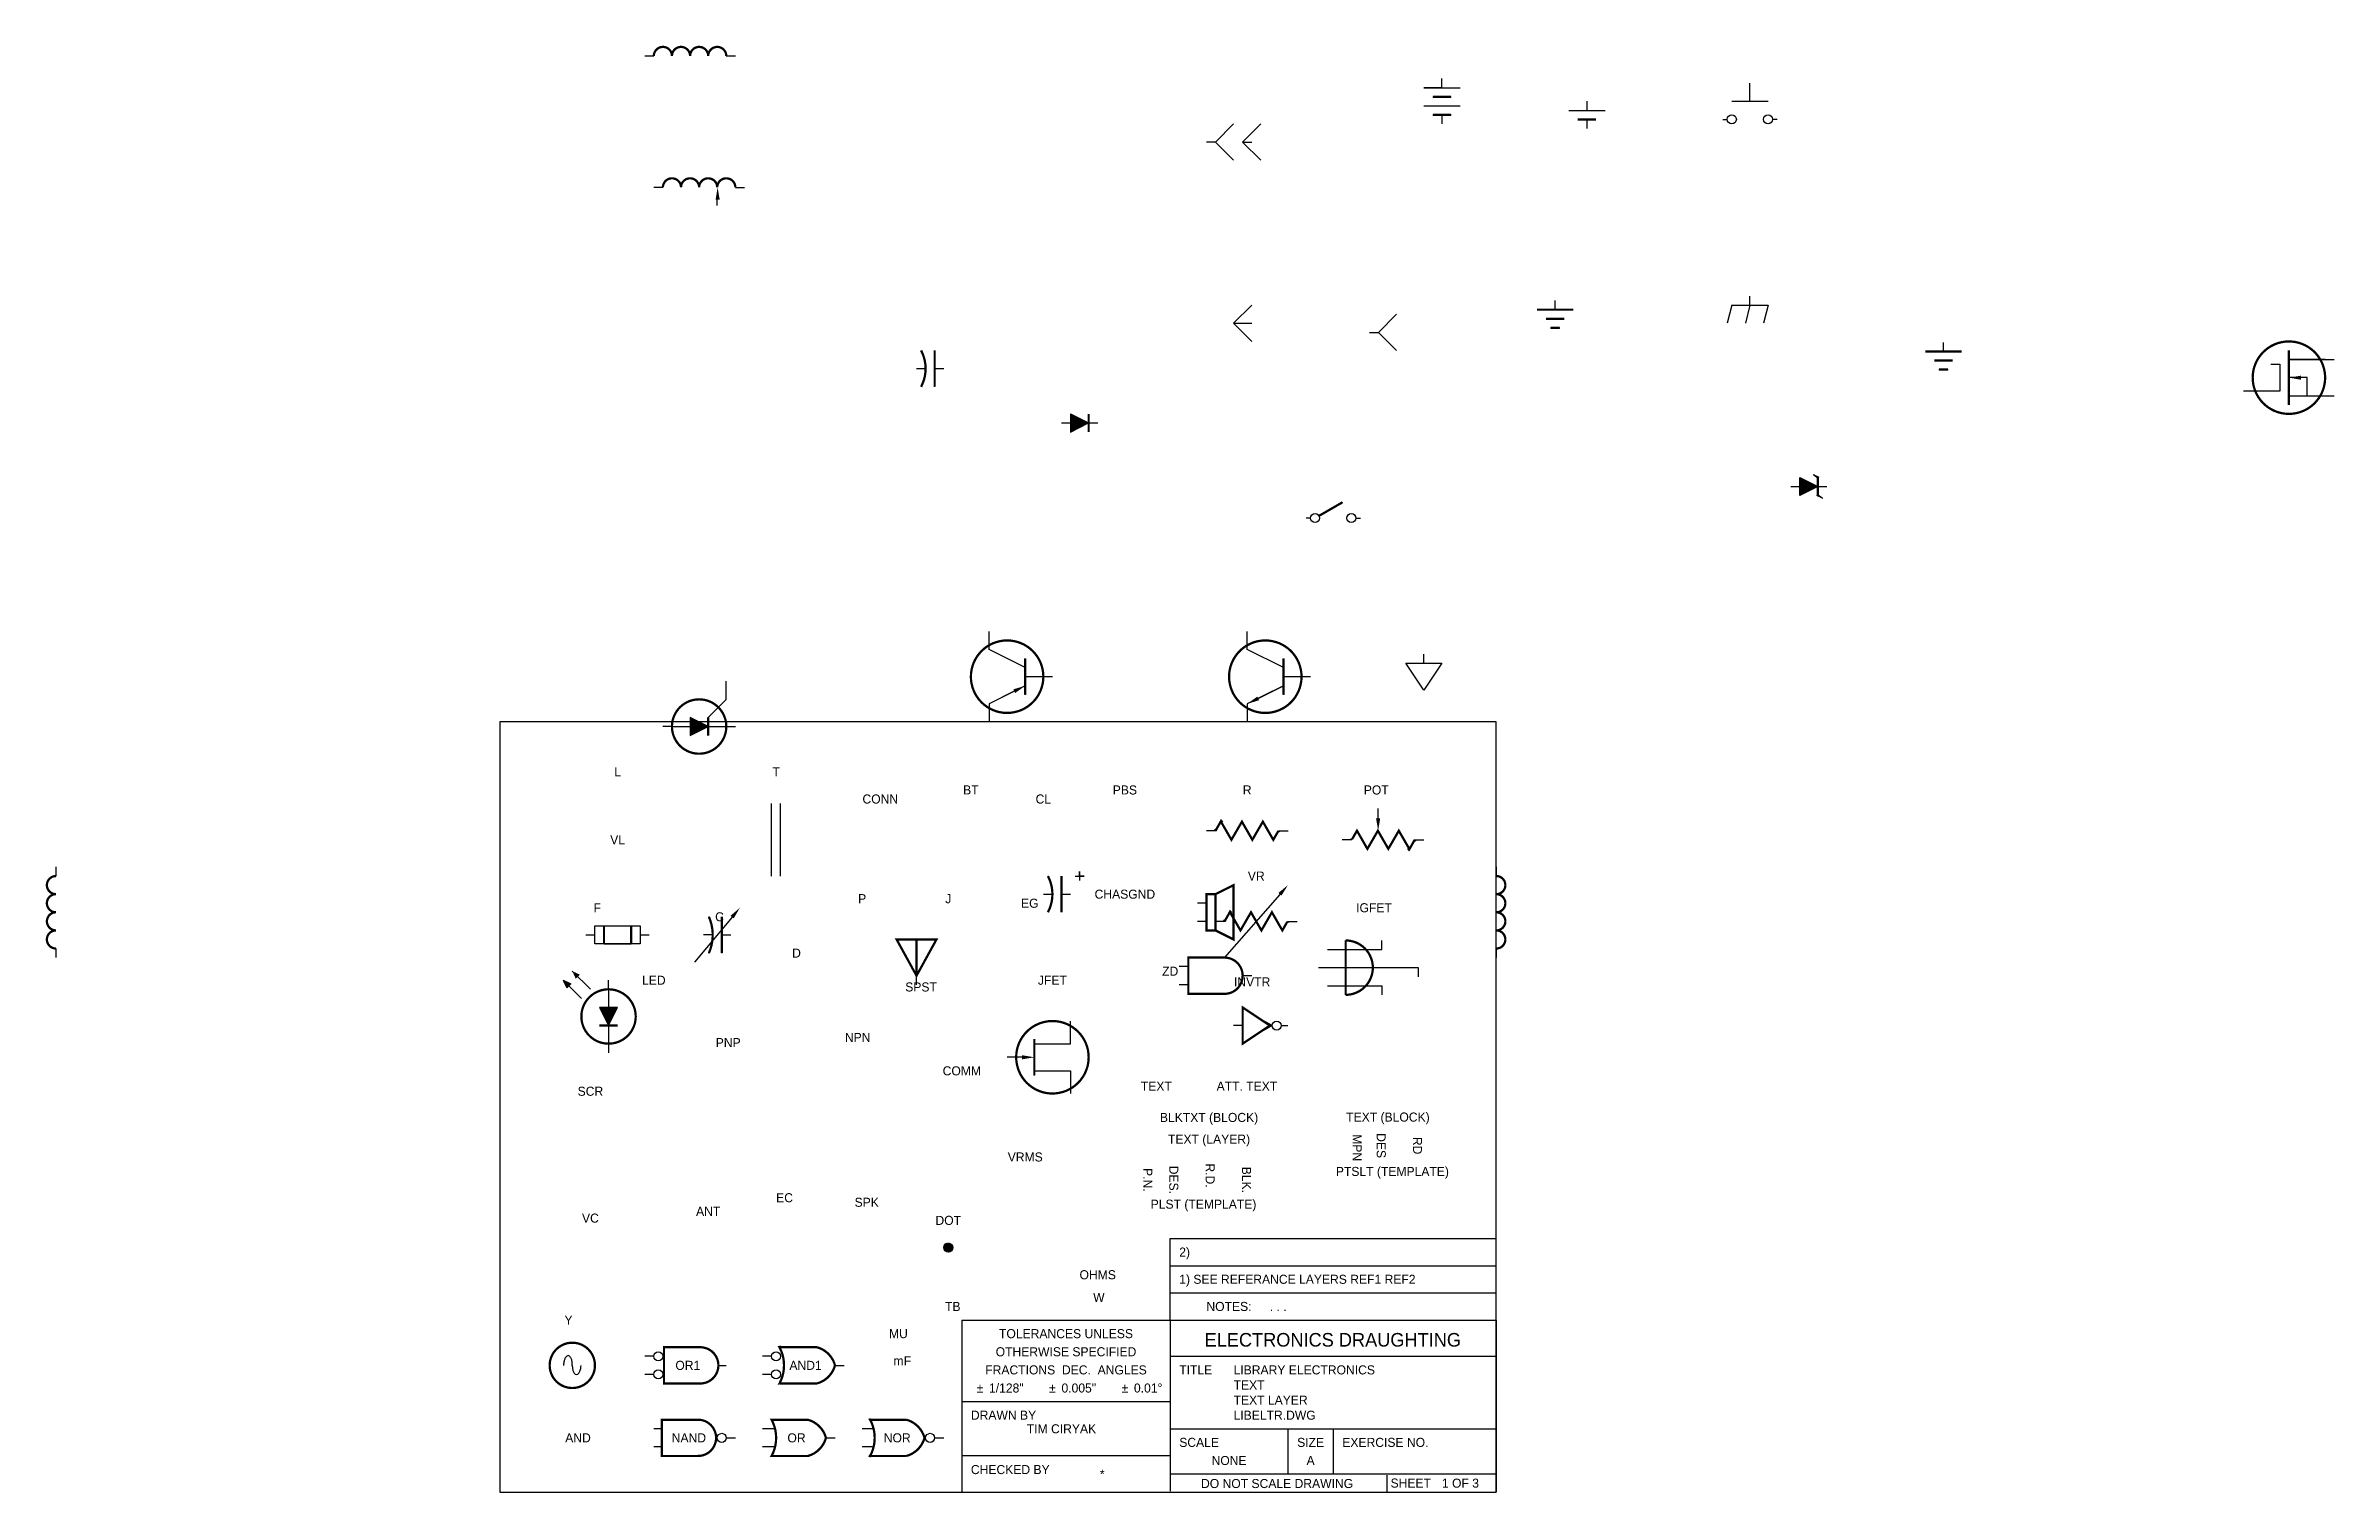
# Model space of a CAD drawing. Extents: x -5 to 20.2, y 0 to 16.
import ezdxf
from ezdxf.enums import TextEntityAlignment as Align

# ---------------------------------------------------------------- set-up
doc = ezdxf.new("R2010")
doc.units = 0
doc.layers.get('0').update_dxf_attribs({"color": 3, "linetype": 'CONTINUOUS'})
doc.layers.add('TEXT', color=2, linetype='CONTINUOUS')

# ---------------------------------------------------------------- blocks, each defined once
blk = doc.blocks.new('ANT')
at = {"color": 0}
for p, q in [((2.08, 3.75), (2.3, 3.35)), ((2.08, 3.75), (2.52, 3.75)), ((2.3, 3.25), (2.3, 3.75)), ((2.3, 3.35), (2.52, 3.75))]:
    blk.add_line(p, q, dxfattribs=at)
at = {"color": 0, "const_width": 0.025}
for points in [[(2.19, 3.55), (2.08, 3.75), (2.175, 3.75)], [(2.08, 3.75), (2.52, 3.75), (2.3, 3.35), (2.08, 3.75)], [(2.3, 3.375), (2.3, 3.75)]]:
    blk.add_lwpolyline(points, dxfattribs=at)
blk = doc.blocks.new('SPK')
at = {"color": 0}
for p, q in [((4, 3.8), (4.1, 3.8)), ((4, 3.8), (4, 3.4)), ((4.1, 3.8), (4.3, 3.9)), ((4.1, 3.8), (4.1, 3.4)), ((4.3, 3.3), (4.3, 3.9)), ((4, 3.7), (3.9, 3.7)), ((4, 3.5), (3.9, 3.5)), ((4, 3.4), (4.1, 3.4)), ((4.1, 3.4), (4.3, 3.3))]:
    blk.add_line(p, q, dxfattribs=at)
at = {"color": 0, "const_width": 0.025}
for points in [[(4.1, 3.4), (4, 3.4), (4, 3.8), (4.1, 3.8), (4.1, 3.4), (4.05, 3.4)], [(4.1, 3.8), (4.3, 3.9), (4.3, 3.3), (4.2, 3.35)], [(4.3, 3.3), (4.1, 3.4)]]:
    blk.add_lwpolyline(points, dxfattribs=at)
blk = doc.blocks.new('L')
at = {"color": 0}
for p, q in [((0.8, 8.2), (0.9, 8.2)), ((1.7, 8.2), (1.8, 8.2))]:
    blk.add_line(p, q, dxfattribs=at)
at = {"color": 0, "const_width": 0.025}
blk.add_lwpolyline([(0.9, 8.2, -1), (1.1, 8.2, -1), (1.3, 8.2, -1), (1.5, 8.2, -1), (1.7, 8.2, -1)], format="xyb", dxfattribs=at)
blk = doc.blocks.new('VL')
at = {"color": 0}
for p, q in [((1, 7.5), (0.9, 7.5)), ((1.6, 7.3), (1.6, 7.4)), ((1.8, 7.5), (1.9, 7.5))]:
    blk.add_line(p, q, dxfattribs=at)
at = {"color": 0, "const_width": 0.025}
blk.add_lwpolyline([(1, 7.5, -1), (1.2, 7.5, -1), (1.4, 7.5, -1), (1.6, 7.5, -1), (1.8, 7.5, -0.788397)], format="xyb", dxfattribs=at)
at = {"color": 0}
blk.add_solid([(1.627, 7.365), (1.582, 7.365), (1.604, 7.5)], dxfattribs=at)
blk = doc.blocks.new('C')
at = {"color": 0}
for p, q in [((2.5, 6.3), (2.5, 6.7)), ((2.3, 6.5), (2.4, 6.5)), ((2.5, 6.5), (2.6, 6.5))]:
    blk.add_line(p, q, dxfattribs=at)
at = {"color": 0, "const_width": 0.025}
blk.add_lwpolyline([(2.35, 6.7, -0.25), (2.35, 6.3, 0.25)], format="xyb", dxfattribs=at)
blk.add_lwpolyline([(2.5, 6.7), (2.5, 6.3)], dxfattribs=at)
at = {"color": 0}
blk.add_arc((1.9, 6.5), 0.5, 336.4218, 23.5782, dxfattribs=at)
blk = doc.blocks.new('D')
at = {"color": 0}
for p, q in [((3.1, 6.2), (3.2, 6.2)), ((3.2, 6.3), (3.2, 6.1)), ((3.2, 6.3), (3.4, 6.2)), ((3.2, 6.1), (3.4, 6.2)), ((3.4, 6.2), (3.5, 6.2))]:
    blk.add_line(p, q, dxfattribs=at)
at = {"color": 0, "const_width": 0.025}
blk.add_lwpolyline([(3.4, 6.3), (3.4, 6.1)], dxfattribs=at)
at = {"color": 0}
for points in [[(3.4, 6.2), (3.2, 6.1), (3.2, 6.3), (3.2, 6.1)], [(3.2, 6.3), (3.2, 6.1), (3.4, 6.2), (3.2, 6.3)], [(3.2, 6.3), (3.2, 6.1), (3.4, 6.2), (3.2, 6.3)]]:
    blk.add_solid(points, dxfattribs=at)
blk = doc.blocks.new('SCR')
at = {"color": 0}
for p, q in [((1.4, 4.6), (1.6, 4.8)), ((1.6, 4.8), (1.6, 5)), ((1.4, 4.5), (1.2, 4.6)), ((1.2, 4.6), (1.2, 4.4)), ((1.4, 4.4), (1.4, 4.6)), ((1, 4.5), (0.9, 4.5)), ((1, 4.5), (1.6, 4.5)), ((1.2, 4.4), (1.4, 4.5)), ((1.6, 4.5), (1.7, 4.5))]:
    blk.add_line(p, q, dxfattribs=at)
at = {"color": 0, "const_width": 0.025}
for points in [[(1.3, 4.8, 2.414214), (1.6, 4.5, -1)], [(1.6, 4.5, 0.414214), (1.3, 4.8, 0.32737)]]:
    blk.add_lwpolyline(points, format="xyb", dxfattribs=at)
blk.add_lwpolyline([(1.4, 4.6), (1.4, 4.4)], dxfattribs=at)
at = {"color": 0}
blk.add_circle((1.3, 4.5), 0.3, dxfattribs=at)
for points in [[(1.2, 4.4), (1.4, 4.5), (1.2, 4.6), (1.2, 4.4)], [(1.2, 4.4), (1.4, 4.5), (1.2, 4.6)]]:
    blk.add_solid(points, dxfattribs=at)
blk = doc.blocks.new('VC')
at = {"color": 0}
for p, q in [((1.414, 3.696), (1, 3.2)), ((1.3, 3.3), (1.3, 3.7)), ((1.2, 3.5), (1.1, 3.5)), ((1.3, 3.5), (1.4, 3.5))]:
    blk.add_line(p, q, dxfattribs=at)
at = {"color": 0, "const_width": 0.025}
blk.add_lwpolyline([(1.158, 3.7, -0.208712), (1.158, 3.3, -0.376365)], format="xyb", dxfattribs=at)
blk.add_lwpolyline([(1.3, 3.7), (1.3, 3.3)], dxfattribs=at)
at = {"color": 0}
blk.add_arc((0.7, 3.5), 0.5, 336.4218, 23.5782, dxfattribs=at)
blk.add_solid([(1.396, 3.711), (1.431, 3.682), (1.5, 3.8)], dxfattribs=at)
blk = doc.blocks.new('EC')
at = {"color": 0}
for p, q in [((3.4, 4.05), (3.4, 3.95)), ((3.4, 4), (3.4, 4.05)), ((3, 3.8), (3.1, 3.8)), ((3.2, 3.6), (3.2, 4)), ((3.2, 3.8), (3.3, 3.8)), ((3.35, 4), (3.45, 4)), ((3.45, 4), (3.4, 4))]:
    blk.add_line(p, q, dxfattribs=at)
at = {"color": 0, "const_width": 0.025}
blk.add_lwpolyline([(3.05, 4, -0.25), (3.05, 3.6, -0.6)], format="xyb", dxfattribs=at)
blk.add_lwpolyline([(3.2, 4), (3.2, 3.6)], dxfattribs=at)
at = {"color": 0}
blk.add_arc((2.6, 3.8), 0.5, 336.4218, 23.5782, dxfattribs=at)
blk = doc.blocks.new('PNP')
at = {"color": 0}
for p, q in [((2.4, 5.1), (2.4, 5.3)), ((2.8, 4.9), (2.4, 5.1)), ((2.8, 4.8), (2.8, 5)), ((2.8, 5), (2.8, 4.6)), ((3.1, 4.8), (2.8, 4.8)), ((2.8, 4.7), (2.4, 4.5)), ((2.679, 4.64), (2.4, 4.5)), ((2.4, 4.5), (2.4, 4.3))]:
    blk.add_line(p, q, dxfattribs=at)
at = {"color": 0, "const_width": 0.025}
blk.add_lwpolyline([(2.6, 5.2, -1), (2.6, 4.4, -1), (2.6, 5.2, -1.124544)], format="xyb", dxfattribs=at)
blk.add_lwpolyline([(2.8, 5), (2.8, 4.6)], dxfattribs=at)
at = {"color": 0}
blk.add_circle((2.6, 4.8), 0.4, dxfattribs=at)
blk.add_solid([(2.669, 4.66), (2.689, 4.62), (2.8, 4.7)], dxfattribs=at)
blk = doc.blocks.new('NPN')
at = {"color": 0}
for p, q in [((3.8, 5.1), (3.8, 5.3)), ((4.2, 4.9), (3.8, 5.1)), ((4.2, 5), (4.2, 4.6)), ((4.2, 4.8), (4.2, 5)), ((4.5, 4.8), (4.2, 4.8)), ((4.2, 4.7), (3.8, 4.5)), ((4.079, 4.64), (3.8, 4.5)), ((3.921, 4.56), (4.2, 4.7)), ((3.8, 4.5), (3.8, 4.5))]:
    blk.add_line(p, q, dxfattribs=at)
at = {"color": 0, "const_width": 0.025}
blk.add_lwpolyline([(4, 5.2, 1), (4, 4.4, 1), (4, 5.2)], format="xyb", dxfattribs=at)
blk.add_lwpolyline([(4.2, 5), (4.2, 4.6)], dxfattribs=at)
at = {"color": 0}
blk.add_lwpolyline([(3.8, 4.5), (3.8, 4.3)], dxfattribs=at)
blk.add_circle((4, 4.8), 0.4, dxfattribs=at)
blk.add_solid([(3.931, 4.54), (3.911, 4.58), (3.8, 4.5)], dxfattribs=at)
blk = doc.blocks.new('CONN')
at = {"color": 0}
for p, q in [((4, 7.8), (4.2, 8)), ((4.3, 7.8), (4.5, 8)), ((4, 7.8), (3.9, 7.8)), ((4, 7.8), (4.2, 7.6)), ((4.3, 7.8), (4.4, 7.8)), ((4.3, 7.8), (4.5, 7.6))]:
    blk.add_line(p, q, dxfattribs=at)
blk = doc.blocks.new('P')
at = {"color": 0}
for p, q in [((4.2, 7), (4, 6.8)), ((4, 6.8), (4.2, 6.6)), ((4.2, 6.6), (4, 6.8)), ((4, 6.8), (4.2, 6.8))]:
    blk.add_line(p, q, dxfattribs=at)
blk = doc.blocks.new('BT')
at = {"color": 0}
for p, q in [((5.2, 8), (5.2, 8.1)), ((5.2, 8), (5.2, 8.1)), ((5.2, 8), (5, 8)), ((5, 8), (5.4, 8)), ((5, 8), (5.4, 8)), ((5.2, 8), (5, 8)), ((5.1, 7.9), (5.3, 7.9)), ((5.1, 7.9), (5.3, 7.9)), ((5, 7.8), (5.4, 7.8)), ((5, 7.8), (5.4, 7.8)), ((5.1, 7.7), (5.3, 7.7)), ((5.1, 7.7), (5.3, 7.7)), ((5.3, 7.7), (5.2, 7.7)), ((5.2, 7.7), (5.2, 7.6)), ((5.2, 7.7), (5.2, 7.6)), ((5.3, 7.7), (5.2, 7.7))]:
    blk.add_line(p, q, dxfattribs=at)
at = {"color": 0, "const_width": 0.025}
for points in [[(5.1, 7.9), (5.3, 7.9)], [(5.1, 7.7), (5.3, 7.7)]]:
    blk.add_lwpolyline(points, dxfattribs=at)
blk = doc.blocks.new('CL')
at = {"color": 0}
for p, q in [((5.8, 7.9), (6.2, 7.9)), ((6, 8), (6, 7.9)), ((5.9, 7.8), (6.1, 7.8)), ((6, 7.8), (6, 7.7))]:
    blk.add_line(p, q, dxfattribs=at)
at = {"color": 0, "const_width": 0.025}
blk.add_lwpolyline([(5.9, 7.8), (6.1, 7.8)], dxfattribs=at)
blk = doc.blocks.new('EG')
at = {"color": 0}
for p, q in [((5.8, 6.8), (5.8, 6.9)), ((5.6, 6.8), (6, 6.8)), ((5.7, 6.7), (5.9, 6.7)), ((5.75, 6.6), (5.85, 6.6))]:
    blk.add_line(p, q, dxfattribs=at)
at = {"color": 0, "const_width": 0.025}
for points in [[(5.6, 6.8), (6, 6.8)], [(5.7, 6.7), (5.9, 6.7)], [(5.75, 6.6), (5.85, 6.6)]]:
    blk.add_lwpolyline(points, dxfattribs=at)
blk = doc.blocks.new('SPST')
at = {"color": 0}
for p, q in [((4.543, 5.725), (4.803, 5.875)), ((4.45, 5.7), (4.4, 5.7)), ((4.95, 5.7), (5, 5.7))]:
    blk.add_line(p, q, dxfattribs=at)
at = {"color": 0, "const_width": 0.025}
blk.add_lwpolyline([(4.543, 5.725), (4.803, 5.875)], dxfattribs=at)
at = {"color": 0}
for centre in [(4.5, 5.7), (4.9, 5.7)]:
    blk.add_circle(centre, 0.05, dxfattribs=at)
blk = doc.blocks.new('COMM')
at = {"color": 0}
for p, q in [((5.1, 4.6), (4.9, 4.9)), ((4.9, 4.9), (5.3, 4.9)), ((5.1, 4.9), (5.1, 5)), ((5.3, 4.9), (5.1, 4.6))]:
    blk.add_line(p, q, dxfattribs=at)
blk = doc.blocks.new('EGND')
at = {"color": 0}
for p, q in [((5.8, 6.8), (5.8, 6.9)), ((5.6, 6.8), (6, 6.8)), ((5.7, 6.7), (5.9, 6.7)), ((5.75, 6.6), (5.85, 6.6))]:
    blk.add_line(p, q, dxfattribs=at)
at = {"color": 0, "const_width": 0.025}
for points in [[(5.6, 6.8), (6, 6.8)], [(5.7, 6.7), (5.9, 6.7)], [(5.75, 6.6), (5.85, 6.6)]]:
    blk.add_lwpolyline(points, dxfattribs=at)
blk = doc.blocks.new('VRMS')
at = {"color": 0, "linetype": 'CONTINUOUS'}
for p, q in [((3, 2.6), (3.6, 2.6)), ((3.6, 2.6), (3.6, 2.7)), ((2.9, 2.4), (3.8, 2.4)), ((3.8, 2.4), (4, 2.4)), ((4, 2.4), (4, 2.3)), ((3, 2.2), (3.6, 2.2)), ((3.6, 2.2), (3.6, 2.1))]:
    blk.add_line(p, q, dxfattribs=at)
at = {"color": 0, "linetype": 'CONTINUOUS', "const_width": 0.025}
blk.add_lwpolyline([(3.2, 2.1, 1), (3.2, 2.7, 0.283042)], format="xyb", dxfattribs=at)
blk.add_lwpolyline([(3.2, 2.7), (3.2, 2.1)], dxfattribs=at)
at = {"color": 0, "linetype": 'CONTINUOUS'}
blk.add_blockref('EGND', (4, 2.4), dxfattribs=at)
blk = doc.blocks.new('ZD')
at = {"color": 0}
for p, q in [((7.1, 5.9), (7.2, 5.9)), ((7.199, 5.799), (7.199, 5.999)), ((7.199, 5.999), (7.199, 5.899)), ((7.2, 6), (7.4, 5.9)), ((7.4, 5.9), (7.2, 5.8)), ((7.388, 6), (7.35, 6.029)), ((7.413, 6), (7.35, 6.029)), ((7.4, 6), (7.35, 6.029)), ((7.4, 5.9), (7.5, 5.9)), ((7.45, 5.771), (7.388, 5.8)), ((7.4, 5.8), (7.45, 5.771)), ((7.413, 5.8), (7.45, 5.771))]:
    blk.add_line(p, q, dxfattribs=at)
blk.add_lwpolyline([(7.4, 6, 0.025, 0, 0), (7.4, 6, 0, 0, 0), (7.35, 6.029, 0, 0, 0), (7.35, 6.029, 0, 0, 0)], format="xyseb", dxfattribs=at)
at = {"color": 0, "const_width": 0.025}
blk.add_lwpolyline([(7.4, 6), (7.4, 5.8)], dxfattribs=at)
at = {"color": 0}
for points in [[(7.2, 5.8), (7.2, 6), (7.4, 5.9)], [(7.413, 6), (7.35, 6.029), (7.388, 6)], [(7.413, 5.8), (7.45, 5.771), (7.388, 5.8)]]:
    blk.add_solid(points, dxfattribs=at)
blk = doc.blocks.new('AND')
at = {"color": 0}
for p, q in [((7.1, 5.1), (7, 5.1)), ((7.1, 4.9), (7, 4.9)), ((7.8, 5), (7.7, 5))]:
    blk.add_line(p, q, dxfattribs=at)
at = {"color": 0, "const_width": 0.025}
blk.add_lwpolyline([(7.5, 4.8), (7.1, 4.8), (7.1, 5.2), (7.5, 5.2)], dxfattribs=at)
blk.add_lwpolyline([(7.5, 5.2, -1), (7.5, 4.8, 0.236068)], format="xyb", dxfattribs=at)
blk = doc.blocks.new('IGFET')
at = {"color": 0}
for p, q in [((9.65, 6.7), (9.65, 6.6)), ((9.65, 6.1), (9.65, 6.7)), ((9.65, 6.6), (9.65, 6.2)), ((10.05, 6.6), (9.65, 6.6)), ((9.65, 6.6), (10.05, 6.6)), ((10, 6.6), (10.15, 6.6)), ((9.45, 6.55), (9.55, 6.55)), ((9.55, 6.55), (9.55, 6.25)), ((9.85, 6.4), (9.65, 6.4)), ((9.85, 6.2), (9.85, 6.4)), ((9.55, 6.25), (9.15, 6.25)), ((9.65, 6.2), (10.15, 6.2))]:
    blk.add_line(p, q, dxfattribs=at)
at = {"color": 0, "const_width": 0.025}
for points in [[(9.279, 6.25, -1.600712), (9.996, 6.2, -0.335471)], [(9.996, 6.6, -1.072141), (9.279, 6.25, -2.464488)]]:
    blk.add_lwpolyline(points, format="xyb", dxfattribs=at)
blk.add_lwpolyline([(9.65, 6.7), (9.65, 6.1)], dxfattribs=at)
at = {"color": 0}
blk.add_circle((9.65, 6.4), 0.4, dxfattribs=at)
blk.add_solid([(9.785, 6.377), (9.785, 6.422), (9.65, 6.4)], dxfattribs=at)
blk = doc.blocks.new('PBS')
at = {"color": 0}
for p, q in [((6.9, 7.9), (6.9, 8.1)), ((6.7, 7.9), (7.1, 7.9)), ((6.6, 7.7), (6.65, 7.7)), ((7.2, 7.7), (7.15, 7.7))]:
    blk.add_line(p, q, dxfattribs=at)
for centre in [(6.7, 7.7), (7.1, 7.7)]:
    blk.add_circle(centre, 0.05, dxfattribs=at)
blk = doc.blocks.new('CHASGND')
at = {"color": 0}
for p, q in [((6.7, 6.85), (6.65, 6.65)), ((6.7, 6.85), (7.1, 6.85)), ((6.9, 6.85), (6.85, 6.65)), ((6.9, 6.85), (6.9, 6.95)), ((7.1, 6.85), (7.05, 6.65))]:
    blk.add_line(p, q, dxfattribs=at)
blk = doc.blocks.new('J')
at = {"color": 0}
for p, q in [((5.1, 6.9), (4.9, 6.7)), ((4.8, 6.7), (4.9, 6.7)), ((4.9, 6.7), (5.1, 6.5))]:
    blk.add_line(p, q, dxfattribs=at)
blk = doc.blocks.new('INVTR')
at = {"color": 0}
for p, q in [((0.1, 0), (0, 0)), ((0.4, 0), (0.1, 0.2)), ((0.1, -0.2), (0.1, 0.2)), ((0.1, 0.2), (0.1, -0.2)), ((0.4, 0), (0.1, -0.2))]:
    blk.add_line(p, q, dxfattribs=at)
at = {"color": 0, "linetype": 'CONTINUOUS'}
for p, q in [((0.425, 0), (0.338, 0.05)), ((0.425, 0), (0.338, -0.05)), ((0.4, 0), (0.406, 0.011)), ((0.4, 0), (0.406, -0.011)), ((0.4, 0), (0.425, 0)), ((0.525, 0), (0.6, 0))]:
    blk.add_line(p, q, dxfattribs=at)
at = {"color": 0, "const_width": 0.025}
for points in [[(0.4, 0), (0.1, 0.2), (0.1, 0.15)], [(0.1, 0.15), (0.1, -0.2), (0.4, 0)]]:
    blk.add_lwpolyline(points, dxfattribs=at)
at = {"color": 0}
blk.add_circle((0.475, 0), 0.05, dxfattribs=at)
at = {"color": 0, "linetype": 'CONTINUOUS'}
for points in [[(0.425, 0), (0.406, 0.011), (0.412, 0), (0.4, 0)], [(0.4, 0), (0.406, -0.011), (0.412, 0), (0.425, 0)]]:
    blk.add_solid(points, dxfattribs=at)
blk = doc.blocks.new('R')
at = {"color": 0}
for p, q in [((0.107, 0), (0, 0)), ((0.796, 0), (0.903, 0))]:
    blk.add_line(p, q, dxfattribs=at)
at = {"color": 0, "linetype": 'CONTINUOUS'}
for p, q in [((0.093, 0.012), (0.086, 0)), ((0.093, 0.012), (0.093, 0)), ((0.114, 0), (0.093, 0.012)), ((0.102, 0.003), (0.096, 0.006)), ((0.1, 0), (0.104, 0.006)), ((0.159, 0.121), (0.178, 0.095)), ((0.803, 0), (0.799, -0.006)), ((0.803, -0.012), (0.81, 0))]:
    blk.add_line(p, q, dxfattribs=at)
at = {"color": 0, "linetype": 'CONTINUOUS', "const_width": 0.025}
for points in [[(0.104, 0.006), (0.159, 0.103), (0.276, -0.1), (0.392, 0.1), (0.507, -0.1), (0.623, 0.1), (0.738, -0.1), (0.767, -0.05)], [(0.767, -0.05), (0.793, -0.005)]]:
    blk.add_lwpolyline(points, dxfattribs=at)
at = {"color": 0, "linetype": 'CONTINUOUS'}
for points in [[(0.086, 0), (0.093, 0.012), (0.095, 0.002), (0.104, 0.006)], [(0.086, 0), (0.104, 0.006), (0.102, 0), (0.114, 0)], [(0.782, 0), (0.792, -0.006), (0.793, 0), (0.803, -0.012)], [(0.793, 0), (0.803, -0.012), (0.801, -0.003), (0.81, 0)], [(0.793, 0), (0.8, 0), (0.801, -0.003), (0.81, 0)]]:
    blk.add_solid(points, dxfattribs=at)
blk = doc.blocks.new('VR')
at = {"color": 0}
blk.add_line((0.711, 0.298), (0.1, -0.4), dxfattribs=at)
blk.add_solid([(0.694, 0.313), (0.728, 0.284), (0.8, 0.4)], dxfattribs=at)
at = {"color": 0, "linetype": 'CONTINUOUS'}
blk.add_blockref('R', (0, 0), dxfattribs=at)
blk = doc.blocks.new('AND1')
at = {"color": 0}
for p, q in [((0.1, 0), (0, 0)), ((0.1, -0.2), (0, -0.2)), ((0.8, -0.1), (0.9, -0.1))]:
    blk.add_line(p, q, dxfattribs=at)
at = {"color": 0, "linetype": 'CONTINUOUS'}
for p, q in [((0.187, 0.112), (0.2, 0.112)), ((0.188, 0.112), (0.202, 0.112))]:
    blk.add_line(p, q, dxfattribs=at)
at = {"color": 0, "const_width": 0.025}
for points in [[(0.187, -0.3, 0.25), (0.187, 0.1, 0.765298)], [(0.8, -0.1, 0.265564), (0.6, 0.1, 0.18503)], [(0.8, -0.1, -0.265564), (0.6, -0.3, -0.206956)]]:
    blk.add_lwpolyline(points, format="xyb", dxfattribs=at)
for points in [[(0.6, 0.1), (0.2, 0.1)], [(0.6, -0.3), (0.2, -0.3)]]:
    blk.add_lwpolyline(points, dxfattribs=at)
at = {"color": 0}
for centre in [(0.15, 0), (0.15, -0.2)]:
    blk.add_circle(centre, 0.05, dxfattribs=at)
at = {"color": 0, "linetype": 'CONTINUOUS'}
for points in [[(0.187, 0.1), (0.187, 0.113), (0.176, 0.094), (0.166, 0.113)], [(0.184, 0.112), (0.186, 0.093), (0.203, 0.112), (0.208, 0.096)], [(0.176, -0.294), (0.166, -0.312), (0.187, -0.3), (0.187, -0.312)], [(0.188, -0.313), (0.187, -0.299), (0.193, -0.313), (0.201, -0.303)], [(0.201, -0.304), (0.198, -0.311), (0.192, -0.306), (0.197, -0.302)], [(0.193, -0.313), (0.201, -0.303), (0.201, -0.313), (0.195, -0.303)], [(0.201, -0.313), (0.195, -0.303), (0.201, -0.304), (0.198, -0.311)]]:
    blk.add_solid(points, dxfattribs=at)
blk = doc.blocks.new('NOR')
at = {"color": 0, "linetype": 'CONTINUOUS'}
for p, q in [((0.112, 0), (0, 0)), ((0.088, 0.1), (0.076, 0.094)), ((0.088, 0.1), (0.076, 0.094)), ((0.088, 0.1), (0.088, 0.112)), ((0.088, 0.1), (0.088, 0.112)), ((0.112, -0.2), (0, -0.2)), ((0.088, -0.3), (0.076, -0.294)), ((0.088, -0.3), (0.076, -0.294)), ((0.088, -0.3), (0.078, -0.295)), ((0.078, -0.295), (0.088, -0.3)), ((0.078, -0.295), (0.088, -0.3)), ((0.088, -0.3), (0.078, -0.295)), ((0.088, -0.3), (0.088, -0.312)), ((0.088, -0.3), (0.088, -0.312)), ((0.088, -0.3), (0.088, -0.312)), ((0.088, -0.3), (0.088, -0.312))]:
    blk.add_line(p, q, dxfattribs=at)
at = {"color": 0}
for p, q in [((0.8, -0.1), (0.9, -0.1)), ((0.5, -0.3), (0.1, -0.3))]:
    blk.add_line(p, q, dxfattribs=at)
at = {"color": 0, "const_width": 0.025}
for points in [[(0.088, -0.3, 0.25), (0.088, 0.1, 0.765298)], [(0.688, -0.1, 0.265564), (0.488, 0.1, 0.18503)], [(0.688, -0.1, -0.265564), (0.488, -0.3, -0.206956)]]:
    blk.add_lwpolyline(points, format="xyb", dxfattribs=at)
for points in [[(0.088, 0.1), (0.488, 0.1)], [(0.088, -0.3), (0.488, -0.3)]]:
    blk.add_lwpolyline(points, dxfattribs=at)
at = {"color": 0}
blk.add_circle((0.75, -0.1), 0.05, dxfattribs=at)
at = {"color": 0, "linetype": 'CONTINUOUS'}
for points in [[(0.088, 0.1), (0.088, 0.112), (0.076, 0.094), (0.066, 0.112)], [(0.076, -0.294), (0.066, -0.312), (0.088, -0.3), (0.088, -0.312)]]:
    blk.add_solid(points, dxfattribs=at)
blk = doc.blocks.new('BORDER')
at = {"color": 0}
for p, q in [((1, 1), (0, 1)), ((0, 1), (0, 0)), ((1, 0), (1, 1)), ((0, 0), (1, 0))]:
    blk.add_line(p, q, dxfattribs=at)
blk = doc.blocks.new('NAND')
at = {"color": 0, "linetype": 'CONTINUOUS'}
for p, q in [((-0.825, 0.1), (-0.9, 0.1)), ((-0.825, -0.1), (-0.9, -0.1))]:
    blk.add_line(p, q, dxfattribs=at)
at = {"color": 0}
blk.add_line((-0.1, 0), (0, 0), dxfattribs=at)
at = {"color": 0, "const_width": 0.025}
blk.add_lwpolyline([(-0.4125, -0.2), (-0.8125, -0.2), (-0.8125, 0.2), (-0.4125, 0.2)], dxfattribs=at)
blk.add_lwpolyline([(-0.4125, 0.2, -1), (-0.4125, -0.2, -0.0575016)], format="xyb", dxfattribs=at)
at = {"color": 0}
blk.add_circle((-0.15, 0), 0.05, dxfattribs=at)
blk = doc.blocks.new('Y')
at = {"color": 0, "const_width": 0.025}
blk.add_lwpolyline([(0, 0.25, 1), (0, -0.25, 1), (0, 0.25, 0)], format="xyb", dxfattribs=at)
at = {"color": 0}
for points in [[(0, -0.003, 0.003787), (0, 0, 0.046646), (-0.003, 0.043, 0.060298), (-0.013, 0.075, 0.101697), (-0.03, 0.1), (-0.046, 0.107), (-0.062, 0.101, 0.101697), (-0.081, 0.076, 0.060298), (-0.091, 0.045, 0.046646), (-0.096, 0.002, 0.004675), (-0.096, -0.003, 0.060298)], [(0, 0, 0.041962), (0.003, -0.039, 0.060298), (0.013, -0.071, 0.101697), (0.03, -0.096), (0.046, -0.102)], [(0.046, -0.102), (0.062, -0.096, 0.101697), (0.081, -0.072, 0.060298), (0.093, -0.036, 0.05464), (0.096, 0, 0.046646)]]:
    blk.add_lwpolyline(points, format="xyb", dxfattribs=at)
blk.add_circle((0, 0), 0.25, dxfattribs=at)
blk = doc.blocks.new('JFET')
at = {"color": 0}
for p, q in [((0.7, 0.15), (0.7, 0.4)), ((0.165, 0), (0, 0)), ((0.3, 0.2), (0.3, -0.2)), ((0.3, 0.15), (0.7, 0.15)), ((0.3, -0.15), (0.7, -0.15)), ((0.7, -0.15), (0.7, -0.4))]:
    blk.add_line(p, q, dxfattribs=at)
at = {"color": 0, "const_width": 0.025}
for points in [[(0.5, -0.4, -1), (0.5, 0.4, 0)], [(0.5, 0.4, -1), (0.5, -0.4, -3.6103173)]]:
    blk.add_lwpolyline(points, format="xyb", dxfattribs=at)
blk.add_lwpolyline([(0.3, 0.2), (0.3, -0.2)], dxfattribs=at)
at = {"color": 0}
blk.add_circle((0.5, 0), 0.4, dxfattribs=at)
blk.add_solid([(0.165, 0.0225), (0.165, -0.0225), (0.3, 0)], dxfattribs=at)
blk = doc.blocks.new('OR1')
at = {"color": 0}
for p, q in [((0.1, 0), (0, 0)), ((0.1, -0.2), (0, -0.2))]:
    blk.add_line(p, q, dxfattribs=at)
at = {"color": 0, "linetype": 'CONTINUOUS'}
blk.add_line((0.825, -0.1), (0.9, -0.1), dxfattribs=at)
at = {"color": 0, "const_width": 0.025}
blk.add_lwpolyline([(0.6125, -0.3), (0.2125, -0.3), (0.2125, 0.1), (0.6125, 0.1)], dxfattribs=at)
blk.add_lwpolyline([(0.6125, 0.1, -1), (0.6125, -0.3, 0.236068)], format="xyb", dxfattribs=at)
at = {"color": 0}
for centre in [(0.15, 0), (0.15, -0.2)]:
    blk.add_circle(centre, 0.05, dxfattribs=at)
blk = doc.blocks.new('TB')
at = {"color": 0}
for p, q in [((-5.9, 1.9), (0, 1.9)), ((-5.9, 1.9), (-5.9, 1.8)), ((0, 1.9), (0, 0)), ((-3.6, 1.5), (0, 1.5)), ((-3.6, 0.7), (0, 0.7)), ((-2.3, 0.7), (-2.3, 0.2)), ((-1.8, 0.7), (-1.8, 0.2)), ((0, 0.2), (-3.6, 0.2))]:
    blk.add_line(p, q, dxfattribs=at)
at = {"color": 0, "linetype": 'CONTINUOUS'}
for p, q in [((-5.9, 1.875), (-5.9, 0)), ((-3.6, 1.887), (-3.6, 1.512)), ((-3.6, 1.512), (-3.6, 0.2)), ((-5.9, 1), (-3.6, 1)), ((-3.6, 0.4), (-5.9, 0.4)), ((-3.6, 0.2), (-3.6, 0.012)), ((-1.208, 0.188), (-1.208, 0)), ((-5.9, 0), (-3.625, 0)), ((-3.625, 0), (0, 0))]:
    blk.add_line(p, q, dxfattribs=at)
at = {"color": 0}
for s, p in [('TOLERANCES UNLESS', (-4.75, 1.7)), ('OTHERWISE SPECIFIED', (-4.75, 1.5)), ('FRACTIONS  DEC.  ANGLES', (-4.75, 1.3)), ('%%P', (-5.7, 1.1)), ('%%P', (-4.9, 1.1)), ('%%P', (-4.1, 1.1)), ('SIZE', (-2.05, 0.5))]:
    blk.add_text(s, height=0.1, dxfattribs=at).set_placement(p, align=Align.CENTER)
at = {"color": 0, "linetype": 'CONTINUOUS'}
for s, height, p in [('ELECTRONICS DRAUGHTING', 0.15, (-1.805, 1.607)), ('DO NOT SCALE DRAWING', 0.1, (-2.42, 0.046))]:
    blk.add_text(s, height=height, dxfattribs=at).set_placement(p, align=Align.CENTER)
at = {"color": 0}
for s, p in [('TITLE', (-3.5, 1.3)), ('1/128"', (-5.6, 1.1)), ('0.005"', (-4.8, 1.1)), ('0.01%%D', (-4, 1.1)), ('DRAWN BY', (-5.8, 0.8)), ('EXERCISE NO.', (-1.7, 0.5)), ('CHECKED BY', (-5.8, 0.2))]:
    blk.add_text(s, height=0.1, dxfattribs=at).set_placement(p)
at = {"color": 0, "linetype": 'CONTINUOUS'}
for s, p in [('SCALE', (-3.5, 0.5)), ('SHEET', (-1.167, 0.051))]:
    blk.add_text(s, height=0.1, dxfattribs=at).set_placement(p)
blk = doc.blocks.new('*X')
at = {"color": 0, "linetype": 'CONTINUOUS'}
for p, q in [((4.35, 2.196), (4.404, 2.25)), ((4.35, 2.202), (4.398, 2.25)), ((4.351, 2.192), (4.408, 2.249)), ((4.351, 2.208), (4.392, 2.249)), ((4.352, 2.187), (4.413, 2.248)), ((4.352, 2.215), (4.385, 2.248)), ((4.353, 2.183), (4.417, 2.247)), ((4.355, 2.179), (4.421, 2.245)), ((4.356, 2.175), (4.425, 2.244)), ((4.357, 2.225), (4.375, 2.243)), ((4.359, 2.172), (4.428, 2.241)), ((4.361, 2.169), (4.431, 2.239)), ((4.363, 2.166), (4.434, 2.237)), ((4.366, 2.163), (4.437, 2.234)), ((4.369, 2.161), (4.439, 2.231)), ((4.372, 2.158), (4.442, 2.228)), ((4.376, 2.156), (4.444, 2.224)), ((4.379, 2.154), (4.446, 2.221)), ((4.383, 2.153), (4.447, 2.217)), ((4.387, 2.152), (4.448, 2.213)), ((4.392, 2.151), (4.449, 2.208)), ((4.397, 2.15), (4.45, 2.203)), ((4.402, 2.15), (4.45, 2.198)), ((4.409, 2.151), (4.449, 2.191)), ((4.416, 2.153), (4.447, 2.184)), ((4.426, 2.157), (4.443, 2.174))]:
    blk.add_line(p, q, dxfattribs=at)
blk = doc.blocks.new('DOT')
at = {"color": 0, "linetype": 'CONTINUOUS'}
blk.add_circle((0, 0), 0.05, dxfattribs=at)
blk.add_blockref('*X', (-4.4, -2.2), dxfattribs=at)
blk = doc.blocks.new('T')
at = {"color": 0}
for p, q in [((0.2, -0.9), (0.2, -0.1)), ((0.3, -0.9), (0.3, -0.1))]:
    blk.add_line(p, q, dxfattribs=at)
at = {"color": 0, "xscale": -1, "rotation": 90.00000000000004}
blk.add_blockref('L', (0.5, 0), dxfattribs=at)
at = {"color": 0, "rotation": 270}
blk.add_blockref('L', (0, 0), dxfattribs=at)
blk = doc.blocks.new('OR')
at = {"color": 0, "linetype": 'CONTINUOUS'}
for p, q in [((0.125, 0.2), (0, 0.2)), ((0.125, 0), (0, 0))]:
    blk.add_line(p, q, dxfattribs=at)
at = {"color": 0}
blk.add_line((0.7, 0.1), (0.8, 0.1), dxfattribs=at)
at = {"color": 0, "const_width": 0.025}
for points in [[(0.5, 0.3), (0.1, 0.3)], [(0.5, -0.1), (0.1, -0.1)]]:
    blk.add_lwpolyline(points, dxfattribs=at)
for points in [[(0.1, -0.1, 0.25), (0.1, 0.3, 0.765298)], [(0.7, 0.1, 0.265564), (0.5, 0.3, 0.18503)], [(0.7, 0.1, -0.265564), (0.5, -0.1, -0.206956)]]:
    blk.add_lwpolyline(points, format="xyb", dxfattribs=at)
at = {"color": 0, "linetype": 'CONTINUOUS'}
for points in [[(0.1, 0.3), (0.1, 0.312), (0.089, 0.294), (0.079, 0.312)], [(0.089, -0.094), (0.079, -0.112), (0.1, -0.1), (0.1, -0.112)]]:
    blk.add_solid(points, dxfattribs=at)
blk = doc.blocks.new('MU')
at = {"color": 0}
for s, p in [('m', (0, 0)), ('F', (0.1, 0))]:
    blk.add_text(s, height=0.1, dxfattribs=at).set_placement(p, align=Align.CENTER)
blk = doc.blocks.new('OHMS')
at = {"color": 0}
blk.add_text('W', height=0.1, dxfattribs=at).set_placement((0, 0))
blk = doc.blocks.new('LED')
at = {"color": 0}
for p, q in [((-0.3, 0.2), (-0.5, 0.4)), ((-0.5, 0.4), (-0.462, 0.316)), ((-0.5, 0.4), (-0.416, 0.362)), ((-0.416, 0.362), (-0.462, 0.316)), ((-0.2, 0.3), (-0.4, 0.5)), ((0, 0.3), (0, 0.4)), ((0, 0.3), (0, -0.3)), ((0.1, 0.1), (-0.1, 0.1)), ((-0.1, 0.1), (0, -0.1)), ((0, -0.1), (0.1, 0.1)), ((-0.1, -0.1), (0.1, -0.1)), ((0, -0.3), (0, -0.4))]:
    blk.add_line(p, q, dxfattribs=at)
at = {"color": 0, "const_width": 0.025}
blk.add_lwpolyline([(0.3, 0, 2.414214), (0, -0.3, 0.414214)], format="xyb", close=True, dxfattribs=at)
blk.add_lwpolyline([(0.1, -0.1), (-0.1, -0.1)], dxfattribs=at)
at = {"color": 0}
blk.add_circle((0, 0), 0.3, dxfattribs=at)
for points in [[(-0.462, 0.316), (-0.5, 0.4), (-0.416, 0.362)], [(-0.362, 0.416), (-0.4, 0.5), (-0.316, 0.462)], [(-0.1, 0.1), (0, -0.1), (0.1, 0.1), (-0.1, 0.1)], [(-0.1, 0.1), (0, -0.1), (0.1, 0.1)]]:
    blk.add_solid(points, dxfattribs=at)
blk = doc.blocks.new('F')
at = {"color": 0, "linetype": 'CONTINUOUS'}
for p, q in [((0, 0), (0.1, 0)), ((0.1, 0.1), (0.2, 0.1)), ((0.1, -0.1), (0.1, 0.1)), ((0.1, 0.1), (0.6, 0.1)), ((0.6, 0.1), (0.6, -0.1)), ((0.6, 0), (0.7, 0)), ((0.6, -0.1), (0.1, -0.1)), ((0.2, -0.1), (0.5, -0.1))]:
    blk.add_line(p, q, dxfattribs=at)
at = {"color": 0, "linetype": 'CONTINUOUS', "const_width": 0.025}
for points in [[(0.2, 0.1), (0.2, -0.1)], [(0.5, 0.1), (0.5, -0.1)]]:
    blk.add_lwpolyline(points, dxfattribs=at)
blk = doc.blocks.new('POT')
at = {"color": 0}
blk.add_line((0.396, 0.235), (0.396, 0.347), dxfattribs=at)
blk.add_solid([(0.373, 0.235), (0.418, 0.235), (0.396, 0.1)], dxfattribs=at)
at = {"color": 0, "linetype": 'CONTINUOUS', "rotation": 180}
blk.add_blockref('R', (0.9, 0), dxfattribs=at)
blk = doc.blocks.new('TEXT')
at = {"color": 0}
blk.add_attdef('RD', text='', height=0.1, dxfattribs=at).set_placement((0.6, 1.65), align=Align.CENTER)
at = {"color": 0, "flags": 1}
for tag, p in [('DES', (0.6, 1.25)), ('PN', (0.6, 0.85))]:
    blk.add_attdef(tag, text='', height=0.1, dxfattribs=at).set_placement(p, align=Align.CENTER)

msp = doc.modelspace()

# ---------------------------------------------------------------- linework, layer by layer
at = {"color": 0}
for p, q in [((8.2, 5.35), (8.2, 4.95)), ((8.2, 4.95), (8.2, 5.35)), ((8.5, 5.15), (8.2, 5.35)), ((8.5, 5.15), (8.2, 4.95)), ((5.1, 1.9), (11, 1.9)), ((5.1, 1.9), (5.1, 1.8)), ((11, 1.9), (11, 0)), ((7.4, 1.5), (11, 1.5)), ((7.4, 0.7), (11, 0.7)), ((8.7, 0.7), (8.7, 0.2)), ((9.2, 0.7), (9.2, 0.2)), ((11, 0.2), (7.4, 0.2))]:
    msp.add_line(p, q, dxfattribs=at)
at = {"color": 0, "linetype": 'CONTINUOUS'}
for p, q in [((8.5, 5.15), (8.506, 5.161)), ((8.5, 5.15), (8.525, 5.15)), ((8.5, 5.15), (8.506, 5.139)), ((7.4, 2.5), (7.4, 2.8)), ((7.4, 2.8), (11, 2.8)), ((7.4, 2.2), (7.4, 2.5)), ((7.4, 2.5), (11, 2.5)), ((7.4, 1.9), (7.4, 2.2)), ((7.4, 2.2), (11, 2.2)), ((5.1, 1.875), (5.1, 0)), ((7.4, 1.887), (7.4, 1.512)), ((7.4, 1.512), (7.4, 0.2)), ((5.1, 1), (7.4, 1)), ((7.4, 0.4), (5.1, 0.4)), ((7.4, 0.2), (7.4, 0.012)), ((9.792, 0.188), (9.792, 0)), ((5.1, 0), (7.375, 0)), ((7.375, 0), (11, 0))]:
    msp.add_line(p, q, dxfattribs=at)

# ---------------------------------------------------------------- block references
at = {"color": 0}
for name, p in [('L', (0.8, 7.65)), ('VL', (0.8, 6.9)), ('C', (2.3, 5.9)), ('D', (3.1, 5.6)), ('PNP', (3, 4.2)), ('NPN', (4.45, 4.2)), ('SCR', (0.9, 3.95)), ('EC', (3, 2.8)), ('SPK', (3.8, 2.8)), ('VC', (1.15, 2.65)), ('ANT', (2.3, 2.35))]:
    msp.add_blockref(name, p, dxfattribs=at)
at = {"color": 0, "linetype": 'CONTINUOUS'}
for name, p in [('BT', (5.2, 7.5)), ('PBS', (6.9, 7.45)), ('CL', (6, 7.35)), ('CONN', (3.9, 7.1)), ('EG', (5.85, 6.25)), ('CHASGND', (6.9, 6.25)), ('P', (4.1, 6.1)), ('J', (4.8, 6.1)), ('VRMS', (6.137, 3.389)), ('IGFET', (10.1, 5.9)), ('ZD', (7.15, 5.2)), ('SPST', (4.5, 5.05)), ('COMM', (5.1, 4.25)), ('T', (2.8, 7.7)), ('R', (7.8, 7.3)), ('POT', (9.3, 7.2)), ('VR', (7.9, 6.3)), ('F', (0.95, 6.15)), ('AND', (0.5, 0.7)), ('LED', (1.2, 5.25)), ('INVTR', (8.1, 5.15)), ('JFET', (5.6, 4.8)), ('DOT', (4.95, 2.7)), ('OHMS', (6.55, 2.1)), ('Y', (0.8, 1.4)), ('OR1', (1.6, 1.5)), ('AND1', (2.9, 1.5)), ('MU', (4.4, 1.4)), ('NAND', (2.6, 0.6)), ('OR', (2.9, 0.5)), ('NOR', (4, 0.7))]:
    msp.add_blockref(name, p, dxfattribs=at)
at = {"color": 0, "linetype": 'CONTINUOUS', "xscale": 11, "yscale": 8.5, "zscale": 11}
msp.add_blockref('BORDER', (0, 0), dxfattribs=at)
at = {"color": 0, "linetype": 'CONTINUOUS'}
ref = msp.add_blockref('TEXT', (6.2, 0.65), dxfattribs=at)
ref.add_attrib('RD', 'TIM CIRYAK', dxfattribs={"color": 0, "height": 0.1}).set_placement((6.2, 0.65), align=Align.CENTER)
at = {"layer": 'TEXT', "color": 0, "linetype": 'CONTINUOUS', "xscale": 11, "yscale": 8.5, "zscale": 11}
msp.add_blockref('BORDER', (0, 0), dxfattribs=at)
at = {"layer": 'TEXT', "color": 0, "linetype": 'CONTINUOUS'}
msp.add_blockref('TB', (11, 0), dxfattribs=at)

# ---------------------------------------------------------------- texts
at = {"color": 0}
for s, p in [('TEXT', (7.247, 4.431)), ('ATT. TEXT', (8.247, 4.431)), ('BLKTXT (BLOCK)', (7.829, 4.086)), ('TEXT (BLOCK)', (9.804, 4.09)), ('TEXT (LAYER)', (7.829, 3.846)), ('TOLERANCES UNLESS', (6.25, 1.7)), ('OTHERWISE SPECIFIED', (6.25, 1.5)), ('FRACTIONS  DEC.  ANGLES', (6.25, 1.3)), ('%%P', (5.3, 1.1)), ('%%P', (6.1, 1.1)), ('%%P', (6.9, 1.1)), ('SIZE', (8.95, 0.5))]:
    msp.add_text(s, height=0.1, dxfattribs=at).set_placement(p, align=Align.CENTER)
at = {"color": 0, "linetype": 'CONTINUOUS'}
for s, p in [('2)', (7.5, 2.6)), ('1) SEE REFERANCE LAYERS REF1 REF2', (7.5, 2.3)), ('NOTES:', (7.8, 2)), ('. . .', (8.5, 2)), ('LIBRARY ELECTRONICS', (8.1, 1.3)), ('LIBELTR.DWG', (8.1, 0.8)), ('SCALE', (7.5, 0.5)), ('SHEET', (9.833, 0.051)), ('1 OF 3', (10.4, 0.05))]:
    msp.add_text(s, height=0.1, dxfattribs=at).set_placement(p)
for s, height, p in [('ELECTRONICS DRAUGHTING', 0.15, (9.195, 1.607)), ('NONE', 0.1, (8.05, 0.3)), ('NONE', 0.1, (8.05, 0.3)), ('NONE', 0.1, (8.05, 0.3)), ('NONE', 0.1, (8.05, 0.3)), ('A', 0.1, (8.95, 0.3)), ('A', 0.1, (8.95, 0.3)), ('A', 0.1, (8.95, 0.3)), ('A', 0.1, (8.95, 0.3)), ('*', 0.1, (6.65, 0.15)), ('*', 0.1, (6.65, 0.15)), ('*', 0.1, (6.65, 0.15)), ('DO NOT SCALE DRAWING', 0.1, (8.58, 0.046))]:
    msp.add_text(s, height=height, dxfattribs=at).set_placement(p, align=Align.CENTER)
at = {"color": 0}
for s, p in [('TITLE', (7.5, 1.3)), ('1/128"', (5.4, 1.1)), ('0.005"', (6.2, 1.1)), ('0.01%%D', (7, 1.1)), ('DRAWN BY', (5.2, 0.8)), ('EXERCISE NO.', (9.3, 0.5)), ('CHECKED BY', (5.2, 0.2))]:
    msp.add_text(s, height=0.1, dxfattribs=at).set_placement(p)
at = {"color": 0, "flags": 1}
for tag, p in [('DES', (9.68, 3.825)), ('P.N.', (7.103, 3.447)), ('DES.', (7.39, 3.447)), ('BLK.', (8.193, 3.447))]:
    msp.add_attdef(tag, text='', height=0.1, rotation=270, dxfattribs=at).set_placement(p, align=Align.CENTER)
at = {"color": 0}
for tag, p in [('RD', (10.08, 3.825)), ('R.D.', (7.791, 3.495))]:
    msp.add_attdef(tag, text='', height=0.1, rotation=270, dxfattribs=at).set_placement(p, align=Align.CENTER)
at = {"layer": 'TEXT', "color": 0, "linetype": 'CONTINUOUS'}
for s, p in [('L', (1.3, 7.9)), ('T', (3.05, 7.9)), ('PBS', (6.9, 7.7)), ('R', (8.25, 7.7)), ('POT', (9.675, 7.7)), ('VL', (1.3, 7.15)), ('J', (4.95, 6.5)), ('F', (1.075, 6.4)), ('C', (2.425, 6.3)), ('EG', (5.85, 6.45)), ('D', (3.275, 5.9)), ('LED', (1.7, 5.6)), ('SCR', (1, 4.375)), ('VRMS', (5.8, 3.65)), ('PTSLT (TEMPLATE)', (9.853, 3.49)), ('VC', (1, 2.975)), ('DOT', (4.95, 2.95)), ('PLST (TEMPLATE)', (7.768, 3.129)), ('OHMS', (6.6, 2.35)), ('TB', (5, 2)), ('MU', (4.4, 1.7)), ('OR1', (2.075, 1.35)), ('AND1', (3.375, 1.35)), ('NONE', (8.05, 0.3)), ('A', (8.95, 0.3))]:
    msp.add_text(s, height=0.1, dxfattribs=at).set_placement(p, align=Align.CENTER)
at = {"layer": 'TEXT', "color": 0}
for s, p in [('CONN', (4.2, 7.6)), ('BT', (5.2, 7.7)), ('CL', (6, 7.6)), ('VR', (8.35, 6.75)), ('P', (4, 6.5)), ('CHASGND', (6.9, 6.55)), ('IGFET', (9.65, 6.4)), ('SPST', (4.65, 5.526)), ('JFET', (6.1, 5.6)), ('ZD', (7.4, 5.7)), ('INVTR', (8.305, 5.582)), ('NPN', (3.95, 4.969)), ('PNP', (2.521, 4.912)), ('COMM', (5.1, 4.6)), ('ANT', (2.3, 3.05)), ('SPK', (4.05, 3.15)), ('Y', (0.758, 1.85)), ('AND', (0.863, 0.55)), ('NAND', (2.087, 0.55)), ('OR', (3.275, 0.55)), ('NOR', (4.387, 0.55))]:
    msp.add_text(s, height=0.1, dxfattribs=at).set_placement(p, align=Align.CENTER)
at = {"layer": 'TEXT', "color": 0, "linetype": 'CONTINUOUS'}
msp.add_text('MPN', height=0.1, rotation=270, dxfattribs=at).set_placement((9.415, 3.802), align=Align.CENTER)
at = {"layer": 'TEXT', "color": 0}
msp.add_text('EC', height=0.1, dxfattribs=at).set_placement((3.05, 3.2))
at = {"layer": 'TEXT', "color": 0, "linetype": 'CONTINUOUS'}
for s, p in [('LIBRARY ELECTRONICS', (8.1, 1.3)), ('TEXT', (8.1, 1.133)), ('TEXT LAYER', (8.1, 0.967)), ('LIBELTR.DWG', (8.1, 0.8))]:
    msp.add_text(s, height=0.1, dxfattribs=at).set_placement(p)

doc.saveas('drawing.dxf')
